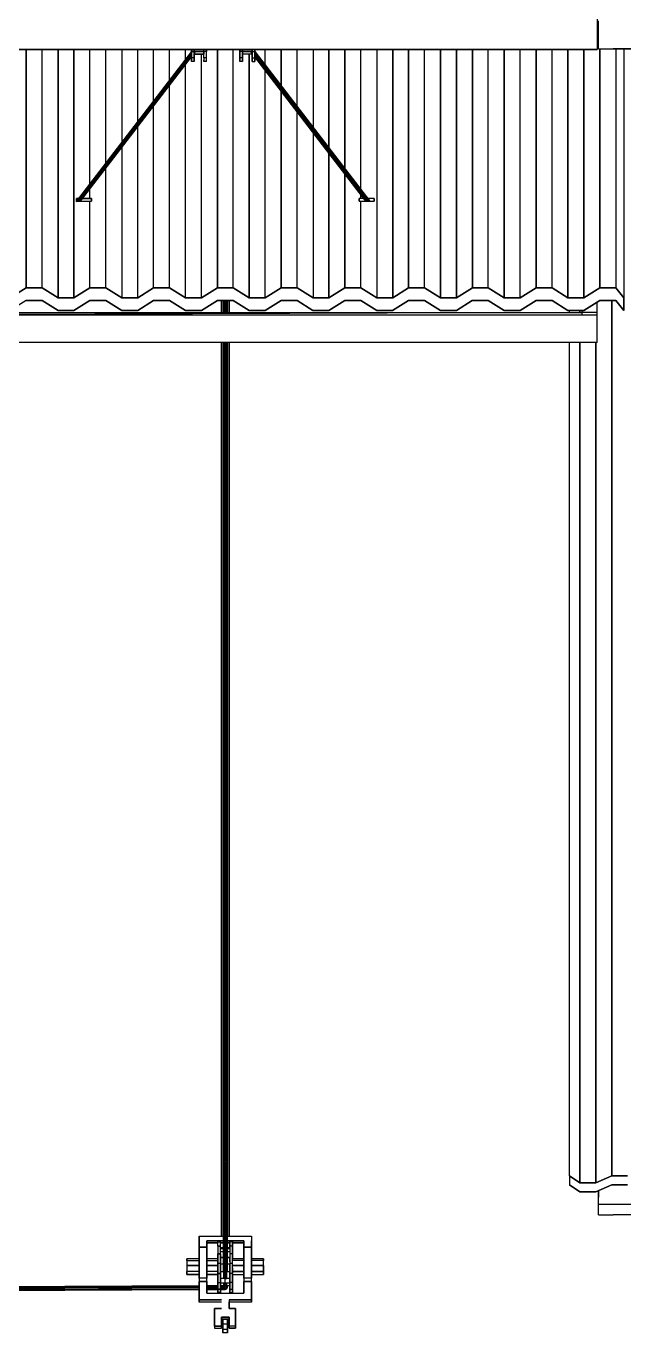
# Model space of a CAD drawing. Extents: x -32 to 51.8, y -51.6 to -5.5.
# Drawn here: x -21.78 to -18.57, y -27.94 to -20.91 of the extents above; entities that cross this region are included whole.
import ezdxf

# ---------------------------------------------------------------- set-up
doc = ezdxf.new("R2010")
doc.units = 0
doc.header["$MEASUREMENT"] = 0
doc.layers.get('0').update_dxf_attribs({"linetype": 'CONTINUOUS'})
doc.layers.add('hachures', color=5, linetype='CONTINUOUS')

msp = doc.modelspace()

# ---------------------------------------------------------------- linework, layer by layer
for p, q in [((-18.7099, -20.7097), (-18.7099, -20.9346)), ((-18.7033, -21.0285), (-18.7033, -20.8785)), ((-18.7099, -20.8831), (-18.7099, -21.0331)), ((-18.7099, -20.8831), (-18.7099, -21.0331)), ((-18.7033, -20.9299), (-18.7099, -20.9299)), ((-18.7033, -20.9299), (-18.7099, -20.9299)), ((-18.7033, -20.946), (-18.7099, -20.9501)), ((-18.7099, -20.9501), (-18.7033, -20.946)), ((-18.7033, -21.0285), (-18.7033, -20.9299)), ((-22.6299, -21.0331), (-18.7899, -21.0331)), ((-22.6299, -21.0331), (-18.7899, -21.0331)), ((-18.7899, -21.0331), (-22.6299, -21.0331)), ((-20.8914, -21.0424), (-21.513, -21.8507)), ((-20.8914, -21.0425), (-21.5091, -21.8479)), ((-21.5091, -21.8479), (-20.8914, -21.0505)), ((-20.8914, -21.051), (-21.5018, -21.8478)), ((-21.5018, -21.8478), (-20.8914, -21.0625)), ((-21.4932, -21.8479), (-20.8914, -21.0633)), ((-21.4932, -21.8479), (-20.8914, -21.0715)), ((-21.4884, -21.8479), (-20.8914, -21.072)), ((-21.4884, -21.8479), (-20.8914, -21.0723)), ((-20.8914, -21.0432), (-20.8914, -21.0331)), ((-20.8914, -21.0331), (-20.8914, -21.0432)), ((-20.877, -21.0432), (-20.8914, -21.0432)), ((-20.8914, -21.0432), (-20.8914, -21.0432)), ((-20.8914, -21.0765), (-20.8914, -21.0432)), ((-20.8914, -21.0432), (-20.877, -21.0432)), ((-20.8914, -21.0432), (-20.8914, -21.0765)), ((-20.877, -21.0765), (-20.8914, -21.0765)), ((-20.8914, -21.0765), (-20.8914, -21.0965)), ((-20.8914, -21.0965), (-20.8914, -21.0765)), ((-20.8914, -21.0898), (-20.8914, -21.0965)), ((-20.877, -21.0432), (-20.877, -21.0331)), ((-20.877, -21.0331), (-20.877, -21.0432)), ((-20.877, -21.0765), (-20.877, -21.0432)), ((-20.877, -21.0432), (-20.877, -21.0765)), ((-20.8259, -21.0433), (-20.877, -21.0433)), ((-20.877, -21.0532), (-20.8694, -21.0433)), ((-20.877, -21.0535), (-20.8691, -21.0433)), ((-20.877, -21.0529), (-20.8696, -21.0433)), ((-20.877, -21.0433), (-20.8259, -21.0433)), ((-20.877, -21.0578), (-20.877, -21.0535)), ((-20.877, -21.0578), (-20.8259, -21.0578)), ((-20.877, -21.0578), (-20.877, -21.0683)), ((-20.8259, -21.0578), (-20.877, -21.0578)), ((-20.877, -21.0683), (-20.877, -21.0898)), ((-20.877, -21.0965), (-20.877, -21.0765)), ((-20.877, -21.0765), (-20.877, -21.0965)), ((-20.877, -21.0898), (-20.877, -21.0965)), ((-20.8259, -21.0432), (-20.8259, -21.0331)), ((-20.8114, -21.0432), (-20.8259, -21.0432)), ((-20.8259, -21.0765), (-20.8259, -21.0432)), ((-20.8259, -21.0433), (-20.8259, -21.0578)), ((-20.8114, -21.0765), (-20.8259, -21.0765)), ((-20.8259, -21.0765), (-20.8259, -21.0965)), ((-20.8259, -21.0965), (-20.8259, -21.0898)), ((-20.8114, -21.0331), (-20.8114, -21.0432)), ((-20.8114, -21.0432), (-20.8114, -21.0331)), ((-20.8114, -21.0765), (-20.8114, -21.0432)), ((-20.8114, -21.0965), (-20.8114, -21.0765)), ((-20.6314, -21.0432), (-20.6314, -21.0331)), ((-20.6314, -21.0331), (-20.6314, -21.0432)), ((-20.617, -21.0432), (-20.6314, -21.0432)), ((-20.6314, -21.0765), (-20.6314, -21.0432)), ((-20.6314, -21.0432), (-20.6314, -21.0765)), ((-20.617, -21.0765), (-20.6314, -21.0765)), ((-20.6314, -21.0965), (-20.6314, -21.0765)), ((-20.6314, -21.0765), (-20.6314, -21.0965)), ((-20.6314, -21.0898), (-20.6314, -21.0965)), ((-20.617, -21.0331), (-20.617, -21.0432)), ((-20.617, -21.0432), (-20.617, -21.0765)), ((-20.617, -21.0765), (-20.6169, -21.0432)), ((-20.617, -21.0578), (-20.617, -21.0683)), ((-20.617, -21.0683), (-20.617, -21.0898)), ((-20.617, -21.0765), (-20.617, -21.0965)), ((-20.617, -21.0965), (-20.617, -21.0765)), ((-20.617, -21.0898), (-20.617, -21.0965)), ((-20.6169, -21.0432), (-20.6169, -21.0331)), ((-20.5659, -21.0433), (-20.6169, -21.0433)), ((-20.6169, -21.0433), (-20.5659, -21.0433)), ((-20.5659, -21.0578), (-20.6169, -21.0578)), ((-20.5737, -21.0433), (-20.5659, -21.0536)), ((-20.5659, -21.0532), (-20.5735, -21.0433)), ((-20.5733, -21.0433), (-20.5659, -21.0529)), ((-20.5659, -21.0331), (-20.5659, -21.0432)), ((-20.5659, -21.0432), (-20.5659, -21.0331)), ((-20.5659, -21.0432), (-20.5659, -21.0765)), ((-20.5659, -21.0432), (-20.5514, -21.0432)), ((-20.5659, -21.0765), (-20.5659, -21.0432)), ((-20.5659, -21.0683), (-20.5659, -21.0898)), ((-20.5659, -21.0765), (-20.5659, -21.0965)), ((-20.5659, -21.0765), (-20.5514, -21.0765)), ((-20.5659, -21.0965), (-20.5659, -21.0765)), ((-20.5659, -21.0898), (-20.5659, -21.0898)), ((-20.5659, -21.0898), (-20.5659, -21.0965)), ((-20.5514, -21.0432), (-20.5514, -21.0331)), ((-20.5514, -21.0331), (-20.5514, -21.0424)), ((-20.5514, -21.0331), (-20.5514, -21.0432)), ((-20.5514, -21.0424), (-19.932, -21.8479)), ((-20.5514, -21.0425), (-19.9337, -21.8479)), ((-20.5514, -21.0765), (-20.5514, -21.0432)), ((-20.5514, -21.0432), (-20.5514, -21.0765)), ((-20.5514, -21.0505), (-19.9337, -21.8479)), ((-20.5514, -21.051), (-19.9411, -21.8478)), ((-20.5514, -21.0625), (-19.9411, -21.8478)), ((-19.9496, -21.8479), (-20.5514, -21.0633)), ((-20.5514, -21.0715), (-19.9496, -21.8479)), ((-19.9545, -21.8479), (-20.5514, -21.072)), ((-20.5514, -21.0723), (-20.5514, -21.0898)), ((-20.5514, -21.0723), (-19.9545, -21.8479)), ((-20.5514, -21.0965), (-20.5514, -21.0765)), ((-20.5514, -21.0765), (-20.5514, -21.0965)), ((-20.5514, -21.0898), (-20.5514, -21.0965)), ((-20.5514, -21.0965), (-20.5514, -21.0898)), ((-18.7899, -21.0331), (-18.7099, -21.0331)), ((-18.7899, -21.0331), (-18.7099, -21.0331)), ((-18.7099, -21.0331), (-18.7899, -21.0331)), ((-18.7033, -21.0285), (-18.6233, -21.0285)), ((-18.6233, -21.0285), (-14.7833, -21.0285)), ((-14.7833, -21.0285), (-18.6233, -21.0285)), ((-18.6233, -21.0285), (-14.7833, -21.0285)), ((-14.7833, -21.0285), (-18.6233, -21.0285)), ((-18.5663, -21.0285), (-18.5663, -22.3676)), ((-20.877, -21.0965), (-20.8914, -21.0965)), ((-20.8114, -21.0965), (-20.8259, -21.0965)), ((-20.617, -21.0965), (-20.6314, -21.0965)), ((-20.5659, -21.0965), (-20.5514, -21.0965)), ((-21.4384, -21.8343), (-21.4384, -21.7829)), ((-21.513, -21.8507), (-21.5099, -21.8488)), ((-21.513, -21.8507), (-21.5099, -21.8526)), ((-21.5004, -21.8343), (-21.5099, -21.8343)), ((-21.5099, -21.8343), (-21.5099, -21.8479)), ((-21.5099, -21.8479), (-21.5099, -21.8343)), ((-21.5099, -21.8343), (-21.5004, -21.8343)), ((-21.5099, -21.8479), (-21.4299, -21.8479)), ((-21.4299, -21.8343), (-21.4779, -21.8343)), ((-21.4779, -21.8343), (-21.4299, -21.8343)), ((-21.4299, -21.8479), (-21.4299, -21.8343)), ((-21.4299, -21.8343), (-21.4299, -21.8343)), ((-21.4299, -21.8343), (-21.4299, -21.8479)), ((-19.9649, -21.8343), (-19.9899, -21.8343)), ((-19.9899, -21.8343), (-19.9899, -21.8479)), ((-19.9899, -21.8479), (-19.9899, -21.8343)), ((-19.9899, -21.8479), (-19.9099, -21.8479)), ((-19.9812, -21.8343), (-19.9812, -21.8131)), ((-19.9099, -21.8343), (-19.9424, -21.8343)), ((-19.9099, -21.8479), (-19.9099, -21.8343)), ((-19.9099, -21.8343), (-19.9099, -21.8479)), ((-21.867, -22.3675), (-21.7813, -22.3137)), ((-21.7813, -22.3137), (-21.867, -22.3675)), ((-21.7814, -22.3138), (-21.7814, -22.3138)), ((-21.7814, -22.3138), (-21.7814, -22.3138)), ((-21.7813, -22.3137), (-21.6955, -22.3137)), ((-21.6955, -22.3137), (-21.7813, -22.3137)), ((-21.6957, -22.3137), (-21.6957, -22.3137)), ((-21.6955, -22.3137), (-21.6098, -22.3675)), ((-21.6098, -22.3675), (-21.6955, -22.3137)), ((-21.5241, -22.3675), (-21.4384, -22.3137)), ((-21.4384, -22.3137), (-21.5241, -22.3675)), ((-21.4385, -22.3138), (-21.4385, -22.3138)), ((-21.4385, -22.3138), (-21.4385, -22.3138)), ((-21.4384, -22.3137), (-21.3527, -22.3137)), ((-21.3527, -22.3137), (-21.4384, -22.3137)), ((-21.3528, -22.3137), (-21.3528, -22.3137)), ((-21.3528, -22.3137), (-21.3528, -22.3137)), ((-21.3527, -22.3137), (-21.267, -22.3676)), ((-21.267, -22.3675), (-21.3527, -22.3137)), ((-21.0955, -22.3137), (-21.1812, -22.3676)), ((-21.1812, -22.3676), (-21.0955, -22.3138)), ((-21.0957, -22.3138), (-21.0957, -22.3138)), ((-21.0098, -22.3137), (-21.0955, -22.3137)), ((-21.0955, -22.3138), (-21.0098, -22.3138)), ((-21.0099, -22.3137), (-21.0099, -22.3138)), ((-20.9241, -22.3676), (-21.0098, -22.3137)), ((-21.0098, -22.3138), (-20.9241, -22.3676)), ((-20.8384, -22.3676), (-20.7527, -22.3138)), ((-20.7527, -22.3138), (-20.8384, -22.3676)), ((-20.7528, -22.3138), (-20.7528, -22.3138)), ((-20.7527, -22.3138), (-20.667, -22.3138)), ((-20.667, -22.3138), (-20.7527, -22.3138)), ((-20.6671, -22.3138), (-20.6671, -22.3138)), ((-20.667, -22.3138), (-20.5812, -22.3676)), ((-20.5812, -22.3676), (-20.667, -22.3138)), ((-20.4955, -22.3676), (-20.4098, -22.3138)), ((-20.4098, -22.3138), (-20.4955, -22.3676)), ((-20.4099, -22.3138), (-20.4099, -22.3138)), ((-20.4098, -22.3138), (-20.3241, -22.3138)), ((-20.3241, -22.3138), (-20.4098, -22.3138)), ((-20.3242, -22.3138), (-20.3242, -22.3138)), ((-20.3241, -22.3138), (-20.2384, -22.3676)), ((-20.2384, -22.3676), (-20.3241, -22.3138)), ((-20.1527, -22.3676), (-20.067, -22.3138)), ((-20.067, -22.3138), (-20.1527, -22.3676)), ((-20.0671, -22.3138), (-20.0671, -22.3138)), ((-20.0671, -22.3138), (-20.0671, -22.3138)), ((-20.067, -22.3138), (-19.9812, -22.3138)), ((-19.9812, -22.3138), (-20.067, -22.3138)), ((-19.9814, -22.3138), (-19.9814, -22.3138)), ((-19.9814, -22.3138), (-19.9814, -22.3138)), ((-19.9812, -22.3138), (-19.8955, -22.3676)), ((-19.8955, -22.3676), (-19.9812, -22.3138)), ((-19.8098, -22.3676), (-19.7241, -22.3138)), ((-19.7241, -22.3138), (-19.8098, -22.3676)), ((-19.7242, -22.3138), (-19.7242, -22.3138)), ((-19.7242, -22.3138), (-19.7242, -22.3138)), ((-19.7241, -22.3138), (-19.6384, -22.3138)), ((-19.6384, -22.3138), (-19.7241, -22.3138)), ((-19.6385, -22.3138), (-19.6385, -22.3138)), ((-19.6385, -22.3138), (-19.6385, -22.3138)), ((-19.6384, -22.3138), (-19.5527, -22.3676)), ((-19.5527, -22.3676), (-19.6384, -22.3138)), ((-19.467, -22.3676), (-19.3812, -22.3138)), ((-19.3812, -22.3138), (-19.467, -22.3676)), ((-19.3814, -22.3138), (-19.3814, -22.3138)), ((-19.3814, -22.3138), (-19.3814, -22.3138)), ((-19.3812, -22.3138), (-19.2955, -22.3138)), ((-19.2955, -22.3138), (-19.3812, -22.3138)), ((-19.2957, -22.3138), (-19.2957, -22.3138)), ((-19.2955, -22.3138), (-19.2098, -22.3676)), ((-19.2098, -22.3676), (-19.2955, -22.3138)), ((-19.1241, -22.3676), (-19.0384, -22.3138)), ((-19.0384, -22.3138), (-19.1241, -22.3676)), ((-19.0385, -22.3138), (-19.0385, -22.3138)), ((-18.9527, -22.3138), (-19.0384, -22.3138)), ((-19.0384, -22.3138), (-18.9527, -22.3138)), ((-18.9528, -22.3138), (-18.9528, -22.3138)), ((-18.9528, -22.3138), (-18.9528, -22.3138)), ((-18.867, -22.3676), (-18.9527, -22.3138)), ((-18.9527, -22.3138), (-18.867, -22.3676)), ((-18.7812, -22.3676), (-18.6955, -22.3138)), ((-18.6955, -22.3138), (-18.7812, -22.3676)), ((-18.6957, -22.3138), (-18.6957, -22.3138)), ((-18.6955, -22.3138), (-18.6098, -22.3138)), ((-18.6098, -22.3138), (-18.6955, -22.3138)), ((-18.6099, -22.3138), (-18.6099, -22.3138)), ((-18.6098, -22.3138), (-18.5663, -22.3676)), ((-18.5663, -22.3676), (-18.6098, -22.3138)), ((-21.7814, -22.3827), (-21.8671, -22.4365)), ((-21.6957, -22.3827), (-21.7814, -22.3827)), ((-21.7814, -22.3827), (-21.6957, -22.3827)), ((-21.6099, -22.4365), (-21.6957, -22.3827)), ((-21.6957, -22.3827), (-21.6099, -22.4365)), ((-21.6099, -22.3675), (-21.6099, -22.3675)), ((-21.6099, -22.3675), (-21.6099, -22.3675)), ((-21.6098, -22.3675), (-21.5241, -22.3675)), ((-21.5241, -22.3675), (-21.6098, -22.3675)), ((-21.5242, -22.3675), (-21.5242, -22.3675)), ((-21.4385, -22.3827), (-21.5242, -22.4365)), ((-21.5242, -22.4365), (-21.4385, -22.3827)), ((-21.3528, -22.3827), (-21.4385, -22.3827)), ((-21.4385, -22.3827), (-21.3528, -22.3827)), ((-21.2671, -22.4365), (-21.3528, -22.3827)), ((-21.3528, -22.3827), (-21.2671, -22.4365)), ((-21.2671, -22.3675), (-21.2671, -22.3675)), ((-21.2671, -22.3675), (-21.2671, -22.3675)), ((-21.1812, -22.3676), (-21.267, -22.3675)), ((-21.267, -22.3676), (-21.1812, -22.3676)), ((-21.1814, -22.3676), (-21.1814, -22.3676)), ((-21.0957, -22.3827), (-21.1814, -22.4365)), ((-21.1814, -22.4365), (-21.0957, -22.3827)), ((-21.0099, -22.3827), (-21.0957, -22.3827)), ((-21.0957, -22.3827), (-21.0099, -22.3827)), ((-20.9242, -22.4365), (-21.0099, -22.3827)), ((-21.0099, -22.3827), (-20.9242, -22.4365)), ((-20.9242, -22.3675), (-20.9242, -22.3675)), ((-20.9241, -22.3676), (-20.8384, -22.3676)), ((-20.8384, -22.3676), (-20.9241, -22.3676)), ((-20.8385, -22.3676), (-20.8385, -22.3676)), ((-20.7528, -22.3827), (-20.8385, -22.4365)), ((-20.8385, -22.4365), (-20.7528, -22.3827)), ((-20.6671, -22.3827), (-20.7528, -22.3827)), ((-20.7528, -22.3827), (-20.6671, -22.3827)), ((-20.7297, -22.4476), (-20.7297, -22.3827)), ((-20.7297, -22.3827), (-20.7297, -22.4476)), ((-20.7213, -22.3827), (-20.7213, -22.4476)), ((-20.7212, -22.3827), (-20.7211, -22.4476)), ((-20.718, -22.4476), (-20.718, -22.3827)), ((-20.7177, -22.3827), (-20.7176, -22.4476)), ((-20.71, -22.4476), (-20.71, -22.3827)), ((-20.7096, -22.4476), (-20.7097, -22.3827)), ((-20.7021, -22.4476), (-20.7021, -22.3827)), ((-20.7019, -22.4476), (-20.702, -22.3827)), ((-20.6988, -22.4476), (-20.6988, -22.3827)), ((-20.6902, -22.3827), (-20.6902, -22.4476)), ((-20.6902, -22.4476), (-20.6902, -22.3827)), ((-20.6902, -22.4476), (-20.6902, -22.3827)), ((-20.6902, -22.3827), (-20.6902, -22.4476)), ((-20.6902, -22.4476), (-20.6902, -22.3827)), ((-20.5814, -22.4365), (-20.6671, -22.3827)), ((-20.6671, -22.3827), (-20.5814, -22.4365)), ((-20.5814, -22.3675), (-20.5814, -22.3675)), ((-20.5812, -22.3676), (-20.4955, -22.3676)), ((-20.4955, -22.3676), (-20.5812, -22.3676)), ((-20.4957, -22.3676), (-20.4957, -22.3676)), ((-20.4099, -22.3827), (-20.4957, -22.4365)), ((-20.4957, -22.4365), (-20.4099, -22.3827)), ((-20.3242, -22.3827), (-20.4099, -22.3827)), ((-20.4099, -22.3827), (-20.3242, -22.3827)), ((-20.2385, -22.4365), (-20.3242, -22.3827)), ((-20.3242, -22.3827), (-20.2385, -22.4365)), ((-20.2385, -22.3675), (-20.2385, -22.3675)), ((-20.2385, -22.3675), (-20.2385, -22.3675)), ((-20.2384, -22.3676), (-20.1527, -22.3676)), ((-20.1527, -22.3676), (-20.2384, -22.3676)), ((-20.1528, -22.3676), (-20.1528, -22.3676)), ((-20.0671, -22.3827), (-20.1528, -22.4365)), ((-20.1528, -22.4365), (-20.0671, -22.3827)), ((-19.9814, -22.3827), (-20.0671, -22.3827)), ((-20.0671, -22.3827), (-19.9814, -22.3827)), ((-19.8957, -22.4365), (-19.9814, -22.3827)), ((-19.9814, -22.3827), (-19.8957, -22.4365)), ((-19.8957, -22.3675), (-19.8957, -22.3675)), ((-19.8957, -22.3675), (-19.8957, -22.3675)), ((-19.8955, -22.3676), (-19.8098, -22.3676)), ((-19.8098, -22.3676), (-19.8955, -22.3676)), ((-19.8099, -22.3676), (-19.8099, -22.3676)), ((-19.8099, -22.3676), (-19.8099, -22.3676)), ((-19.7242, -22.3827), (-19.8099, -22.4365)), ((-19.8099, -22.4365), (-19.7242, -22.3827)), ((-19.6385, -22.3827), (-19.7242, -22.3827)), ((-19.7242, -22.3827), (-19.6385, -22.3827)), ((-19.5528, -22.4366), (-19.6385, -22.3827)), ((-19.6385, -22.3827), (-19.5528, -22.4365)), ((-19.5528, -22.3675), (-19.5528, -22.3675)), ((-19.5528, -22.3675), (-19.5528, -22.3675)), ((-19.5527, -22.3676), (-19.467, -22.3676)), ((-19.467, -22.3676), (-19.5527, -22.3676)), ((-19.4671, -22.3676), (-19.4671, -22.3676)), ((-19.4671, -22.3676), (-19.4671, -22.3676)), ((-19.3814, -22.3828), (-19.4671, -22.4366)), ((-19.4671, -22.4365), (-19.3814, -22.3827)), ((-19.2957, -22.3828), (-19.3814, -22.3828)), ((-19.3814, -22.3827), (-19.2957, -22.3827)), ((-19.2099, -22.4366), (-19.2957, -22.3828)), ((-19.2957, -22.3827), (-19.2099, -22.4366)), ((-19.2099, -22.3675), (-19.2099, -22.3675)), ((-19.2099, -22.3675), (-19.2099, -22.3675)), ((-19.2098, -22.3676), (-19.1241, -22.3676)), ((-19.1241, -22.3676), (-19.2098, -22.3676)), ((-19.1242, -22.3676), (-19.1242, -22.3676)), ((-19.1242, -22.4366), (-19.0385, -22.3828)), ((-19.0385, -22.3828), (-19.1242, -22.4366)), ((-19.0385, -22.3828), (-18.9528, -22.3828)), ((-18.9528, -22.3828), (-19.0385, -22.3828)), ((-18.9528, -22.3828), (-18.8671, -22.4366)), ((-18.8671, -22.4366), (-18.9528, -22.3828)), ((-18.8671, -22.3675), (-18.8671, -22.3675)), ((-18.867, -22.3676), (-18.7812, -22.3676)), ((-18.7812, -22.3676), (-18.867, -22.3676)), ((-18.7814, -22.3676), (-18.7814, -22.3676)), ((-18.6957, -22.3828), (-18.7814, -22.4366)), ((-18.7814, -22.4366), (-18.6957, -22.3828)), ((-18.7099, -22.4476), (-18.7099, -22.3917)), ((-18.6099, -22.3828), (-18.6957, -22.3828)), ((-18.6957, -22.3828), (-18.6099, -22.3828)), ((-18.5665, -22.4366), (-18.6099, -22.3828)), ((-18.6099, -22.3828), (-18.5665, -22.4366)), ((-18.5665, -22.3674), (-18.5665, -22.3674)), ((-18.5663, -22.3676), (-18.5665, -22.4366)), ((-18.5665, -22.4366), (-18.5663, -22.3676)), ((-22.6299, -22.4476), (-18.7899, -22.4476)), ((-18.7899, -22.4476), (-22.6299, -22.4612)), ((-18.7899, -22.4612), (-22.6299, -22.4612)), ((-21.5242, -22.4365), (-21.6099, -22.4365)), ((-21.6099, -22.4365), (-21.5242, -22.4365)), ((-21.1814, -22.4365), (-21.2671, -22.4365)), ((-21.2671, -22.4365), (-21.1814, -22.4365)), ((-20.8385, -22.4365), (-20.9242, -22.4365)), ((-20.9242, -22.4365), (-20.8385, -22.4365)), ((-20.4957, -22.4365), (-20.5814, -22.4365)), ((-20.5814, -22.4365), (-20.4957, -22.4365)), ((-20.1528, -22.4365), (-20.2385, -22.4365)), ((-20.2385, -22.4365), (-20.1528, -22.4365)), ((-19.8099, -22.4365), (-19.8957, -22.4365)), ((-19.8957, -22.4365), (-19.8099, -22.4365)), ((-19.5528, -22.4365), (-19.4671, -22.4365)), ((-19.4671, -22.4366), (-19.5528, -22.4366)), ((-19.2099, -22.4366), (-19.1242, -22.4366)), ((-19.1242, -22.4366), (-19.2099, -22.4366)), ((-18.8671, -22.4366), (-18.7814, -22.4366)), ((-18.7814, -22.4366), (-18.8671, -22.4366)), ((-18.8586, -22.4476), (-18.8586, -22.4366)), ((-18.8033, -22.4366), (-18.8033, -22.4476)), ((-18.8033, -22.4476), (-18.8033, -22.4366)), ((-18.7899, -22.4476), (-18.7899, -22.4366)), ((-18.7899, -22.4612), (-18.7899, -22.4476)), ((-18.7099, -22.4476), (-18.7899, -22.4476)), ((-18.7099, -22.4612), (-18.7899, -22.4612)), ((-18.7099, -22.4612), (-18.7099, -22.4476)), ((-18.7099, -22.609), (-18.7099, -22.4612)), ((-18.7899, -22.609), (-22.6299, -22.609)), ((-20.7297, -23.2241), (-20.7297, -22.609)), ((-20.7297, -22.609), (-20.7297, -23.2241)), ((-20.7213, -22.609), (-20.7213, -27.607)), ((-20.721, -22.609), (-20.718, -27.6427)), ((-20.718, -27.6427), (-20.718, -22.609)), ((-20.7174, -22.609), (-20.7101, -27.6468)), ((-20.7101, -27.6468), (-20.71, -22.609)), ((-20.7021, -27.6427), (-20.7094, -22.609)), ((-20.7021, -27.6427), (-20.7021, -22.609)), ((-20.6989, -27.607), (-20.7018, -22.609)), ((-20.6988, -27.607), (-20.6988, -22.609)), ((-20.6902, -22.609), (-20.6902, -23.2241)), ((-20.6902, -23.2241), (-20.6902, -22.609)), ((-20.6902, -23.3326), (-20.6902, -22.609)), ((-20.6902, -22.609), (-20.6902, -23.2241)), ((-20.6902, -23.2241), (-20.6902, -22.609)), ((-18.8587, -27.0912), (-18.8586, -22.609)), ((-18.7099, -22.609), (-18.7899, -22.609)), ((-20.7297, -23.3326), (-20.7297, -23.2241)), ((-20.7297, -23.2241), (-20.7297, -23.3326)), ((-20.6902, -23.2241), (-20.6902, -23.3326)), ((-20.6902, -23.3326), (-20.6902, -23.2241)), ((-20.7297, -27.4169), (-20.7297, -23.3326)), ((-20.7297, -23.3326), (-20.7297, -27.4169)), ((-20.6902, -23.3326), (-20.6902, -27.4169)), ((-20.6902, -27.4169), (-20.6902, -23.3326)), ((-20.6902, -23.3326), (-20.6902, -27.4169)), ((-20.6902, -27.4169), (-20.6902, -23.3326)), ((-18.8034, -27.1295), (-18.8587, -27.0912)), ((-18.8587, -27.0912), (-18.8586, -27.1403)), ((-18.8587, -27.0912), (-18.8034, -27.1295)), ((-18.8034, -27.1295), (-18.7177, -27.1295)), ((-18.7177, -27.1295), (-18.8034, -27.1295)), ((-18.7177, -27.1295), (-18.6319, -27.0912)), ((-18.6319, -27.0912), (-18.7177, -27.1295)), ((-18.6319, -27.0912), (-18.5462, -27.0912)), ((-18.6319, -27.0912), (-18.6319, -27.0912)), ((-18.5462, -27.0912), (-18.6319, -27.0912)), ((-18.8586, -27.1403), (-18.8033, -27.1787)), ((-18.8033, -27.1787), (-18.8586, -27.1403)), ((-18.7175, -27.1787), (-18.8033, -27.1787)), ((-18.8033, -27.1787), (-18.7175, -27.1787)), ((-18.6318, -27.1403), (-18.7175, -27.1787)), ((-18.7175, -27.1787), (-18.6318, -27.1403)), ((-18.7175, -27.1787), (-18.7175, -27.1787)), ((-18.7175, -27.1787), (-18.7175, -27.1787)), ((-18.7034, -27.2447), (-18.7001, -27.1709)), ((-18.7034, -27.2447), (-18.7034, -27.1724)), ((-18.5461, -27.1403), (-18.6318, -27.1403)), ((-18.6318, -27.1403), (-18.6318, -27.1403)), ((-18.6318, -27.1403), (-18.5461, -27.1403)), ((-18.6318, -27.1403), (-18.6318, -27.1403)), ((-18.7034, -27.3017), (-18.7034, -27.2447)), ((-18.7034, -27.2447), (-18.6234, -27.2447)), ((-18.6234, -27.2447), (-14.7834, -27.2448)), ((-18.7034, -27.3017), (-18.6234, -27.3017)), ((-14.7834, -27.3017), (-18.6234, -27.3017)), ((-20.8514, -27.4416), (-20.8514, -27.4169)), ((-20.8514, -27.4169), (-20.8095, -27.4169)), ((-20.8514, -27.4533), (-20.8514, -27.4175)), ((-20.8514, -27.4175), (-20.8514, -27.4416)), ((-20.8095, -27.4169), (-20.7297, -27.4169)), ((-20.7297, -27.4169), (-20.7213, -27.4169)), ((-20.6988, -27.4169), (-20.6902, -27.4169)), ((-20.6902, -27.4169), (-20.6104, -27.4169)), ((-20.6104, -27.4169), (-20.5686, -27.4169)), ((-20.5686, -27.4169), (-20.5686, -27.4416)), ((-20.8514, -27.4757), (-20.8514, -27.4416)), ((-20.8514, -27.4416), (-20.8514, -27.4937)), ((-20.8514, -27.5055), (-20.8514, -27.4533)), ((-20.8095, -27.4757), (-20.8514, -27.4757)), ((-20.8514, -27.4757), (-20.8514, -27.4757)), ((-20.8514, -27.4937), (-20.8514, -27.4757)), ((-20.8514, -27.4757), (-20.8514, -27.5201)), ((-20.8514, -27.5201), (-20.8514, -27.4757)), ((-20.8514, -27.4757), (-20.8095, -27.4757)), ((-20.8095, -27.4416), (-20.8095, -27.4757)), ((-20.7506, -27.4416), (-20.8095, -27.4416)), ((-20.8095, -27.4757), (-20.8095, -27.4416)), ((-20.8095, -27.4416), (-20.7506, -27.4416)), ((-20.8095, -27.4533), (-20.7506, -27.4533)), ((-20.7506, -27.4533), (-20.8095, -27.4533)), ((-20.8095, -27.4757), (-20.8095, -27.4757)), ((-20.8095, -27.4757), (-20.8095, -27.5201)), ((-20.8095, -27.5201), (-20.8095, -27.4757)), ((-20.7362, -27.4415), (-20.7506, -27.4415)), ((-20.7506, -27.4466), (-20.7506, -27.4415)), ((-20.7362, -27.4466), (-20.7506, -27.4466)), ((-20.7506, -27.4697), (-20.7506, -27.4466)), ((-20.7506, -27.4466), (-20.7362, -27.4466)), ((-20.7506, -27.4697), (-20.7506, -27.5117)), ((-20.7362, -27.4697), (-20.7506, -27.4697)), ((-20.7506, -27.4697), (-20.7362, -27.4697)), ((-20.7362, -27.4466), (-20.7362, -27.4415)), ((-20.7297, -27.4416), (-20.7362, -27.4416)), ((-20.7362, -27.4416), (-20.7297, -27.4416)), ((-20.7362, -27.4466), (-20.7362, -27.4466)), ((-20.7362, -27.4697), (-20.7362, -27.4466)), ((-20.7362, -27.4533), (-20.7297, -27.4533)), ((-20.7297, -27.4533), (-20.7362, -27.4533)), ((-20.7362, -27.5117), (-20.7362, -27.4697)), ((-20.7213, -27.4802), (-20.7362, -27.4802)), ((-20.7213, -27.4839), (-20.7362, -27.4839)), ((-20.7213, -27.4416), (-20.7297, -27.4416)), ((-20.7297, -27.4416), (-20.7213, -27.4416)), ((-20.7297, -27.4533), (-20.7213, -27.4533)), ((-20.7213, -27.4533), (-20.7297, -27.4533)), ((-20.6902, -27.4416), (-20.6988, -27.4416)), ((-20.6988, -27.4416), (-20.6902, -27.4416)), ((-20.6988, -27.4533), (-20.6902, -27.4533)), ((-20.6902, -27.4533), (-20.6988, -27.4533)), ((-20.6851, -27.4802), (-20.6988, -27.4802)), ((-20.6851, -27.4839), (-20.6988, -27.4839)), ((-20.6851, -27.4416), (-20.6902, -27.4416)), ((-20.6902, -27.4416), (-20.6851, -27.4416)), ((-20.6902, -27.4533), (-20.6851, -27.4533)), ((-20.6851, -27.4533), (-20.6902, -27.4533)), ((-20.6851, -27.4601), (-20.6851, -27.4415)), ((-20.6851, -27.4415), (-20.6851, -27.4466)), ((-20.6706, -27.4415), (-20.6851, -27.4415)), ((-20.6851, -27.4466), (-20.6851, -27.4415)), ((-20.6851, -27.4466), (-20.6851, -27.4697)), ((-20.6706, -27.4466), (-20.6851, -27.4466)), ((-20.6851, -27.4697), (-20.6851, -27.4466)), ((-20.6851, -27.4802), (-20.6851, -27.4601)), ((-20.6851, -27.4697), (-20.6851, -27.5117)), ((-20.6706, -27.4697), (-20.6851, -27.4697)), ((-20.6851, -27.4802), (-20.6851, -27.4839)), ((-20.6851, -27.4839), (-20.6851, -27.5006)), ((-20.6706, -27.4415), (-20.6706, -27.4466)), ((-20.6706, -27.4466), (-20.6706, -27.4415)), ((-20.6706, -27.4415), (-20.6706, -27.4601)), ((-20.6104, -27.4416), (-20.6706, -27.4416)), ((-20.6706, -27.4416), (-20.6104, -27.4416)), ((-20.6706, -27.4466), (-20.6706, -27.4697)), ((-20.6706, -27.4697), (-20.6706, -27.4466)), ((-20.6706, -27.4533), (-20.6104, -27.4533)), ((-20.6104, -27.4533), (-20.6706, -27.4533)), ((-20.6706, -27.4601), (-20.6706, -27.4948)), ((-20.6706, -27.4697), (-20.6706, -27.5117)), ((-20.6706, -27.5117), (-20.6706, -27.4697)), ((-20.6104, -27.4757), (-20.6104, -27.4416)), ((-20.6104, -27.4533), (-20.6104, -27.4416)), ((-20.6104, -27.4416), (-20.6104, -27.4937)), ((-20.6104, -27.5055), (-20.6104, -27.4533)), ((-20.6104, -27.4937), (-20.6104, -27.4757)), ((-20.6104, -27.4757), (-20.6104, -27.5201)), ((-20.6104, -27.5201), (-20.6104, -27.4757)), ((-20.6104, -27.4757), (-20.5686, -27.4757)), ((-20.5686, -27.4757), (-20.6104, -27.4757)), ((-20.5686, -27.4416), (-20.5686, -27.4757)), ((-20.5686, -27.4757), (-20.5686, -27.4416)), ((-20.5686, -27.4757), (-20.5686, -27.5201)), ((-20.5686, -27.5201), (-20.5686, -27.4757)), ((-20.9177, -27.5383), (-20.9177, -27.5469)), ((-20.9177, -27.5469), (-20.9177, -27.5383)), ((-20.8514, -27.5383), (-20.9177, -27.5383)), ((-20.9177, -27.5469), (-20.9177, -27.5753)), ((-20.9177, -27.5469), (-20.8514, -27.5469)), ((-20.8514, -27.5055), (-20.8514, -27.5223)), ((-20.8514, -27.5223), (-20.8514, -27.5055)), ((-20.8514, -27.5201), (-20.8514, -27.6421)), ((-20.8514, -27.6421), (-20.8514, -27.5201)), ((-20.8514, -27.5383), (-20.8514, -27.5223)), ((-20.8514, -27.5223), (-20.8514, -27.5383)), ((-20.8095, -27.5201), (-20.8095, -27.6421)), ((-20.8095, -27.6421), (-20.8095, -27.5201)), ((-20.8095, -27.5229), (-20.8095, -27.5223)), ((-20.7506, -27.5383), (-20.8095, -27.5383)), ((-20.8095, -27.5469), (-20.7506, -27.5469)), ((-20.7506, -27.4948), (-20.7506, -27.5383)), ((-20.7506, -27.5117), (-20.7506, -27.5629)), ((-20.7362, -27.5117), (-20.7506, -27.5117)), ((-20.7506, -27.5629), (-20.7506, -27.5117)), ((-20.7506, -27.5117), (-20.7362, -27.5117)), ((-20.7213, -27.5006), (-20.7362, -27.5006)), ((-20.7362, -27.5629), (-20.7362, -27.5117)), ((-20.7362, -27.5117), (-20.7362, -27.5629)), ((-20.7362, -27.5309), (-20.7213, -27.5309)), ((-20.7213, -27.5309), (-20.7362, -27.5309)), ((-20.6851, -27.5006), (-20.6988, -27.5006)), ((-20.6988, -27.5309), (-20.6851, -27.5309)), ((-20.6851, -27.5309), (-20.6988, -27.5309)), ((-20.6851, -27.5006), (-20.6851, -27.5309)), ((-20.6851, -27.5117), (-20.6851, -27.5629)), ((-20.6706, -27.5117), (-20.6851, -27.5117)), ((-20.6851, -27.5187), (-20.6851, -27.5187)), ((-20.6851, -27.5187), (-20.6851, -27.5187)), ((-20.6851, -27.5187), (-20.6851, -27.5187)), ((-20.6851, -27.5309), (-20.6851, -27.5629)), ((-20.6851, -27.5543), (-20.6851, -27.5347)), ((-20.6706, -27.4948), (-20.6706, -27.5383)), ((-20.6706, -27.5383), (-20.6706, -27.5117)), ((-20.6706, -27.5629), (-20.6706, -27.5117)), ((-20.6104, -27.5383), (-20.6706, -27.5383)), ((-20.6706, -27.5469), (-20.6706, -27.5383)), ((-20.6706, -27.5442), (-20.6706, -27.5442)), ((-20.6104, -27.5469), (-20.6706, -27.5469)), ((-20.6706, -27.5753), (-20.6706, -27.5469)), ((-20.6706, -27.5984), (-20.6706, -27.5469)), ((-20.6104, -27.5223), (-20.6104, -27.5055)), ((-20.6104, -27.5055), (-20.6104, -27.5201)), ((-20.6104, -27.5201), (-20.6104, -27.6421)), ((-20.6104, -27.6421), (-20.6104, -27.5201)), ((-20.6104, -27.5383), (-20.6104, -27.5223)), ((-20.5686, -27.5201), (-20.5686, -27.6421)), ((-20.5686, -27.6421), (-20.5686, -27.5201)), ((-20.5686, -27.5383), (-20.5686, -27.5223)), ((-20.504, -27.5383), (-20.5686, -27.5383)), ((-20.504, -27.5469), (-20.5686, -27.5469)), ((-20.504, -27.5469), (-20.504, -27.5383)), ((-20.504, -27.5546), (-20.504, -27.5383)), ((-20.504, -27.5383), (-20.504, -27.5469)), ((-20.504, -27.5753), (-20.504, -27.5469)), ((-20.9177, -27.5753), (-20.8514, -27.5753)), ((-20.9177, -27.5753), (-20.9177, -27.6068)), ((-20.8514, -27.5753), (-20.9177, -27.5753)), ((-20.8514, -27.6068), (-20.9177, -27.6068)), ((-20.9177, -27.623), (-20.9177, -27.6068)), ((-20.9177, -27.6068), (-20.9177, -27.623)), ((-20.9177, -27.6144), (-20.9177, -27.623)), ((-20.8514, -27.623), (-20.9177, -27.623)), ((-20.9177, -27.623), (-20.9177, -27.623)), ((-20.9177, -27.623), (-20.8514, -27.623)), ((-20.8514, -27.6421), (-20.8514, -27.623)), ((-20.8514, -27.623), (-20.8514, -27.6421)), ((-20.8095, -27.5753), (-20.7506, -27.5753)), ((-20.7506, -27.5753), (-20.8095, -27.5753)), ((-20.7506, -27.6068), (-20.8095, -27.6068)), ((-20.7506, -27.623), (-20.8095, -27.623)), ((-20.8095, -27.623), (-20.7506, -27.623)), ((-20.7506, -27.5629), (-20.7506, -27.6172)), ((-20.7506, -27.6172), (-20.7506, -27.5629)), ((-20.7362, -27.5629), (-20.7506, -27.5629)), ((-20.7506, -27.6666), (-20.7506, -27.6172)), ((-20.7506, -27.6172), (-20.7506, -27.6172)), ((-20.7506, -27.6172), (-20.7362, -27.6172)), ((-20.7506, -27.6172), (-20.7506, -27.6666)), ((-20.7362, -27.6172), (-20.7506, -27.6172)), ((-20.7362, -27.6172), (-20.7362, -27.5629)), ((-20.7362, -27.5629), (-20.7362, -27.6172)), ((-20.7213, -27.5679), (-20.7362, -27.5679)), ((-20.7362, -27.5679), (-20.7362, -27.607)), ((-20.7362, -27.607), (-20.7213, -27.607)), ((-20.7362, -27.607), (-20.7362, -27.6427)), ((-20.7362, -27.6666), (-20.7362, -27.6172)), ((-20.7362, -27.6172), (-20.7362, -27.6666)), ((-20.6989, -27.607), (-20.6851, -27.607)), ((-20.6851, -27.5679), (-20.6988, -27.5679)), ((-20.6851, -27.5629), (-20.6851, -27.6172)), ((-20.6706, -27.5629), (-20.6851, -27.5629)), ((-20.6851, -27.6172), (-20.6851, -27.5629)), ((-20.6851, -27.5679), (-20.6851, -27.607)), ((-20.6851, -27.6172), (-20.6851, -27.6666)), ((-20.6706, -27.6172), (-20.6851, -27.6172)), ((-20.6851, -27.6666), (-20.6851, -27.6172)), ((-20.6706, -27.6172), (-20.6706, -27.5629)), ((-20.6104, -27.5753), (-20.6706, -27.5753)), ((-20.6706, -27.6068), (-20.6706, -27.5753)), ((-20.6706, -27.5753), (-20.6104, -27.5753)), ((-20.6706, -27.5861), (-20.6706, -27.6145)), ((-20.6706, -27.623), (-20.6706, -27.6068)), ((-20.6706, -27.6068), (-20.6104, -27.6068)), ((-20.6104, -27.6068), (-20.6706, -27.6068)), ((-20.6706, -27.6145), (-20.6706, -27.6145)), ((-20.6706, -27.6666), (-20.6706, -27.6172)), ((-20.6706, -27.6172), (-20.6706, -27.6666)), ((-20.6706, -27.623), (-20.6104, -27.623)), ((-20.6706, -27.623), (-20.6706, -27.6497)), ((-20.6104, -27.6421), (-20.6104, -27.623)), ((-20.504, -27.5753), (-20.5686, -27.5753)), ((-20.5686, -27.5753), (-20.504, -27.5753)), ((-20.5686, -27.6068), (-20.504, -27.6068)), ((-20.504, -27.6068), (-20.5686, -27.6068)), ((-20.5686, -27.623), (-20.504, -27.623)), ((-20.5686, -27.6886), (-20.5686, -27.623)), ((-20.504, -27.6068), (-20.504, -27.5753)), ((-20.504, -27.5753), (-20.504, -27.6068)), ((-20.504, -27.623), (-20.504, -27.6068)), ((-20.504, -27.6068), (-20.504, -27.623)), ((-20.504, -27.6145), (-20.504, -27.623)), ((-20.8514, -27.6844), (-24.562, -27.6993)), ((-20.8514, -27.6845), (-24.562, -27.7015)), ((-24.562, -27.7022), (-20.8514, -27.6872)), ((-20.8514, -27.6874), (-24.562, -27.7077)), ((-20.8514, -27.6941), (-24.562, -27.7092)), ((-20.8514, -27.6943), (-24.562, -27.7147)), ((-20.8514, -27.6421), (-20.8514, -27.66)), ((-20.8514, -27.6421), (-20.8514, -27.6421)), ((-20.8095, -27.6421), (-20.8514, -27.6421)), ((-20.8514, -27.7234), (-20.8514, -27.66)), ((-20.8514, -27.66), (-20.8095, -27.66)), ((-20.8514, -27.6601), (-20.8514, -27.7235)), ((-20.8095, -27.6601), (-20.8514, -27.6601)), ((-20.8514, -27.6717), (-20.8514, -27.7352)), ((-20.8514, -27.7353), (-20.8514, -27.6718)), ((-20.8095, -27.66), (-20.8095, -27.6421)), ((-20.8095, -27.66), (-20.8095, -27.7234)), ((-20.8095, -27.7235), (-20.8095, -27.6601)), ((-20.8095, -27.7234), (-20.8095, -27.6717)), ((-20.8095, -27.6718), (-20.8095, -27.7234)), ((-20.7506, -27.684), (-20.8095, -27.6843)), ((-20.7506, -27.684), (-20.8095, -27.6842)), ((-20.8095, -27.6871), (-20.7506, -27.6868)), ((-20.7506, -27.6869), (-20.8095, -27.6872)), ((-20.7506, -27.6937), (-20.8095, -27.694)), ((-20.7506, -27.6937), (-20.8095, -27.6939)), ((-20.7506, -27.7013), (-20.7506, -27.6666)), ((-20.7506, -27.6666), (-20.7362, -27.6666)), ((-20.7506, -27.6666), (-20.7506, -27.7013)), ((-20.7362, -27.6427), (-20.7101, -27.6427)), ((-20.7362, -27.6427), (-20.7362, -27.6677)), ((-20.7362, -27.7013), (-20.7362, -27.6666)), ((-20.7362, -27.6666), (-20.7362, -27.7013)), ((-20.7362, -27.6677), (-20.6851, -27.6677)), ((-20.7362, -27.6677), (-20.7362, -27.6812)), ((-20.7362, -27.6812), (-20.7213, -27.6812)), ((-20.7362, -27.6812), (-20.7362, -27.684)), ((-20.7213, -27.6839), (-20.7362, -27.684)), ((-20.7213, -27.6839), (-20.7362, -27.684)), ((-20.7213, -27.6867), (-20.7362, -27.6868)), ((-20.7362, -27.6868), (-20.7213, -27.6867)), ((-20.7213, -27.6936), (-20.7362, -27.6936)), ((-20.7213, -27.6936), (-20.7362, -27.6936)), ((-20.7213, -27.6812), (-20.7213, -27.6936)), ((-20.7213, -27.6936), (-20.718, -27.7004)), ((-20.7198, -27.6677), (-20.718, -27.7004)), ((-20.7101, -27.6468), (-20.718, -27.6442)), ((-20.718, -27.6677), (-20.718, -27.7004)), ((-20.7149, -27.6677), (-20.7101, -27.7033)), ((-20.7101, -27.6427), (-20.6851, -27.6427)), ((-20.7101, -27.6468), (-20.7021, -27.6442)), ((-20.7101, -27.7033), (-20.7101, -27.6468)), ((-20.7021, -27.7004), (-20.707, -27.6677)), ((-20.7021, -27.7004), (-20.7021, -27.6677)), ((-20.7021, -27.7004), (-20.6988, -27.6936)), ((-20.6988, -27.6812), (-20.6851, -27.6812)), ((-20.6988, -27.6936), (-20.6988, -27.6812)), ((-20.6851, -27.6666), (-20.6851, -27.7013)), ((-20.6706, -27.6666), (-20.6851, -27.6666)), ((-20.6851, -27.7013), (-20.6851, -27.6666)), ((-20.6851, -27.6917), (-20.6851, -27.6812)), ((-20.6851, -27.7147), (-20.6851, -27.6917)), ((-20.6706, -27.6497), (-20.6706, -27.6917)), ((-20.6706, -27.7013), (-20.6706, -27.6666)), ((-20.6706, -27.6666), (-20.6706, -27.7013)), ((-20.6706, -27.6917), (-20.6706, -27.7147)), ((-20.6104, -27.6421), (-20.6104, -27.66)), ((-20.5686, -27.6421), (-20.6104, -27.6421)), ((-20.6104, -27.7234), (-20.6104, -27.66)), ((-20.6104, -27.66), (-20.5686, -27.66)), ((-20.6104, -27.6601), (-20.6104, -27.7235)), ((-20.5686, -27.6601), (-20.6104, -27.6601)), ((-20.5686, -27.66), (-20.5686, -27.6421)), ((-20.5686, -27.66), (-20.5686, -27.7234)), ((-20.5686, -27.7235), (-20.5686, -27.6601)), ((-20.8514, -27.701), (-24.562, -27.7185)), ((-20.8514, -27.701), (-24.562, -27.7162)), ((-24.562, -27.7192), (-20.8514, -27.7038)), ((-20.8514, -27.7589), (-20.8514, -27.7234)), ((-20.8514, -27.7235), (-20.8514, -27.759)), ((-20.8514, -27.7352), (-20.8514, -27.7707)), ((-20.8514, -27.759), (-20.8514, -27.7589)), ((-20.8095, -27.7589), (-20.8514, -27.7589)), ((-20.8514, -27.759), (-20.8514, -27.7708)), ((-20.8514, -27.7708), (-20.8514, -27.759)), ((-20.8514, -27.759), (-20.8095, -27.759)), ((-20.7506, -27.7006), (-20.8095, -27.7009)), ((-20.7506, -27.7006), (-20.8095, -27.7008)), ((-20.8095, -27.7037), (-20.7506, -27.7034)), ((-20.8095, -27.7234), (-20.7297, -27.7234)), ((-20.7297, -27.7589), (-20.8095, -27.7589)), ((-20.8095, -27.759), (-20.7297, -27.759)), ((-20.7506, -27.7199), (-20.7506, -27.7013)), ((-20.7506, -27.7013), (-20.7506, -27.7013)), ((-20.7506, -27.7013), (-20.7362, -27.7013)), ((-20.7362, -27.7013), (-20.7506, -27.7013)), ((-20.7506, -27.7013), (-20.7506, -27.7199)), ((-20.7506, -27.7147), (-20.7506, -27.7199)), ((-20.7362, -27.7199), (-20.7506, -27.7199)), ((-20.7506, -27.7199), (-20.7506, -27.7199)), ((-20.7506, -27.7199), (-20.7362, -27.7199)), ((-20.718, -27.7004), (-20.7362, -27.7005)), ((-20.718, -27.7004), (-20.7362, -27.7005)), ((-20.7362, -27.7013), (-20.7362, -27.7199)), ((-20.7362, -27.7199), (-20.7362, -27.7013)), ((-20.7362, -27.7034), (-20.7101, -27.7033)), ((-20.7362, -27.7034), (-20.7362, -27.7147)), ((-20.7362, -27.7147), (-20.7362, -27.7199)), ((-20.7297, -27.7234), (-20.6902, -27.7234)), ((-20.718, -27.7004), (-20.7101, -27.7033)), ((-20.7101, -27.7033), (-20.7021, -27.7004)), ((-20.6902, -27.7234), (-20.6104, -27.7234)), ((-20.6104, -27.7589), (-20.6902, -27.7589)), ((-20.6902, -27.7589), (-20.6902, -27.8066)), ((-20.6902, -27.759), (-20.6104, -27.759)), ((-20.6851, -27.7013), (-20.6851, -27.7199)), ((-20.6851, -27.7199), (-20.6851, -27.7013)), ((-20.6851, -27.7013), (-20.6706, -27.7013)), ((-20.6851, -27.7199), (-20.6851, -27.7147)), ((-20.6851, -27.7199), (-20.6706, -27.7199)), ((-20.6706, -27.7199), (-20.6706, -27.7013)), ((-20.6706, -27.7013), (-20.6706, -27.7199)), ((-20.6706, -27.7147), (-20.6706, -27.7199)), ((-20.6706, -27.7199), (-20.6706, -27.7147)), ((-20.5686, -27.7589), (-20.6104, -27.7589)), ((-20.6104, -27.759), (-20.5686, -27.759)), ((-20.5686, -27.7234), (-20.5686, -27.7589)), ((-20.5686, -27.759), (-20.5686, -27.7235)), ((-20.5686, -27.7589), (-20.5686, -27.759)), ((-20.5686, -27.759), (-20.5686, -27.7589)), ((-20.5686, -27.7708), (-20.5686, -27.759)), ((-20.5686, -27.759), (-20.5686, -27.7708)), ((-20.8514, -27.7707), (-20.8095, -27.7707)), ((-20.8095, -27.7708), (-20.8514, -27.7708)), ((-20.8095, -27.7707), (-20.7297, -27.7707)), ((-20.7297, -27.7708), (-20.8095, -27.7708)), ((-20.769, -27.8521), (-20.769, -27.8066)), ((-20.769, -27.8066), (-20.7297, -27.8066)), ((-20.769, -27.8184), (-20.769, -27.8066)), ((-20.769, -27.8066), (-20.769, -27.8521)), ((-20.7297, -27.8066), (-20.769, -27.8066)), ((-20.769, -27.8066), (-20.769, -27.8066)), ((-20.769, -27.8521), (-20.769, -27.8184)), ((-20.7297, -27.8066), (-20.7297, -27.8066)), ((-20.6902, -27.8066), (-20.6902, -27.7707)), ((-20.6902, -27.7707), (-20.6104, -27.7707)), ((-20.6104, -27.7708), (-20.6902, -27.7708)), ((-20.6902, -27.8066), (-20.6549, -27.8066)), ((-20.6549, -27.8066), (-20.6902, -27.8066)), ((-20.6549, -27.8066), (-20.6549, -27.8521)), ((-20.6549, -27.8066), (-20.6549, -27.8066)), ((-20.6549, -27.8521), (-20.6549, -27.8066)), ((-20.6104, -27.7707), (-20.5686, -27.7707)), ((-20.5686, -27.7708), (-20.6104, -27.7708)), ((-20.769, -27.9003), (-20.769, -27.8521)), ((-20.769, -27.8521), (-20.769, -27.9003)), ((-20.7297, -27.9003), (-20.769, -27.9003)), ((-20.769, -27.9003), (-20.769, -27.9121)), ((-20.769, -27.9003), (-20.7297, -27.9003)), ((-20.6902, -27.8521), (-20.7297, -27.8521)), ((-20.7297, -27.8521), (-20.7297, -27.9003)), ((-20.7297, -27.8521), (-20.6902, -27.8521)), ((-20.7297, -27.9003), (-20.7297, -27.8521)), ((-20.7297, -27.8521), (-20.7297, -27.8639)), ((-20.723, -27.8639), (-20.7297, -27.8639)), ((-20.7297, -27.8639), (-20.723, -27.8639)), ((-20.7297, -27.9121), (-20.7297, -27.9003)), ((-20.7297, -27.9003), (-20.7297, -27.9121)), ((-20.723, -27.8606), (-20.7231, -27.8639)), ((-20.7231, -27.8639), (-20.7231, -27.8876)), ((-20.7231, -27.9098), (-20.723, -27.8796)), ((-20.7231, -27.9179), (-20.723, -27.8876)), ((-20.7231, -27.8876), (-20.7231, -27.9179)), ((-20.7231, -27.9335), (-20.7231, -27.9098)), ((-20.7231, -27.9098), (-20.7231, -27.9098)), ((-20.7231, -27.9098), (-20.7231, -27.9179)), ((-20.723, -27.8606), (-20.6988, -27.8606)), ((-20.723, -27.8639), (-20.723, -27.8606)), ((-20.723, -27.8639), (-20.6988, -27.8639)), ((-20.723, -27.8876), (-20.723, -27.8639)), ((-20.723, -27.8876), (-20.6988, -27.8876)), ((-20.6988, -27.8606), (-20.6988, -27.8639)), ((-20.6988, -27.8639), (-20.6988, -27.8606)), ((-20.6988, -27.8606), (-20.6988, -27.8796)), ((-20.6902, -27.8639), (-20.6988, -27.8639)), ((-20.6988, -27.8639), (-20.6902, -27.8639)), ((-20.6988, -27.8639), (-20.6988, -27.8876)), ((-20.6988, -27.8876), (-20.6988, -27.8639)), ((-20.6988, -27.8876), (-20.6988, -27.9179)), ((-20.6988, -27.9179), (-20.6988, -27.8876)), ((-20.6902, -27.9003), (-20.6902, -27.8521)), ((-20.6902, -27.8521), (-20.6902, -27.8521)), ((-20.6902, -27.8639), (-20.6902, -27.8521)), ((-20.6902, -27.8521), (-20.6902, -27.9003)), ((-20.6902, -27.8639), (-20.6902, -27.8639)), ((-20.6902, -27.8639), (-20.6902, -27.9121)), ((-20.6902, -27.9121), (-20.6902, -27.8639)), ((-20.6549, -27.9003), (-20.6902, -27.9003)), ((-20.6902, -27.9121), (-20.6902, -27.9003)), ((-20.6902, -27.9003), (-20.6902, -27.9121)), ((-20.6549, -27.8521), (-20.6549, -27.9003)), ((-20.6549, -27.9003), (-20.6549, -27.8521)), ((-20.6549, -27.9003), (-20.6549, -27.9121)), ((-20.6549, -27.9003), (-20.6549, -27.9121)), ((-20.6549, -27.9121), (-20.6549, -27.9003)), ((-20.769, -27.9121), (-20.7297, -27.9121)), ((-20.6988, -27.9179), (-20.7231, -27.9179)), ((-20.7231, -27.9368), (-20.7231, -27.9179)), ((-20.7231, -27.9179), (-20.7231, -27.9368)), ((-20.7231, -27.9335), (-20.7231, -27.9368)), ((-20.7231, -27.9368), (-20.7231, -27.9335)), ((-20.6988, -27.9368), (-20.7231, -27.9368)), ((-20.6988, -27.9179), (-20.6988, -27.9368)), ((-20.6988, -27.9368), (-20.6988, -27.9179)), ((-20.6988, -27.9335), (-20.6988, -27.9368)), ((-20.6902, -27.9121), (-20.6549, -27.9121)), ((-20.6549, -27.9121), (-20.6902, -27.9121))]:
    msp.add_line(p, q)
at = {"layer": 'hachures'}
for p, q in [((-21.7812, -21.0331), (-21.7813, -22.3137)), ((-21.7813, -22.3137), (-21.7812, -21.0331)), ((-21.6955, -22.3137), (-21.6955, -21.0331)), ((-21.6098, -21.0331), (-21.6098, -22.3675)), ((-21.6098, -22.3675), (-21.6098, -21.0331)), ((-21.5241, -22.3675), (-21.5241, -21.0331)), ((-21.5241, -21.0331), (-21.5241, -22.3675)), ((-21.4384, -21.7536), (-21.4384, -21.0331)), ((-21.3527, -21.6422), (-21.3527, -21.0331)), ((-21.267, -21.0331), (-21.267, -21.5307)), ((-21.1812, -21.4193), (-21.1812, -21.0331)), ((-21.0955, -21.3078), (-21.0955, -21.0331)), ((-21.0098, -21.1964), (-21.0098, -21.0331)), ((-20.9241, -21.0849), (-20.9241, -21.0331)), ((-20.8384, -22.3676), (-20.8384, -21.0578)), ((-20.7527, -22.3138), (-20.7527, -21.0331)), ((-20.7527, -21.0331), (-20.7527, -22.3138)), ((-20.667, -22.3138), (-20.667, -21.0331)), ((-20.5812, -22.3676), (-20.5812, -21.0578)), ((-20.5812, -21.0578), (-20.5812, -22.3676)), ((-20.4955, -21.1151), (-20.4955, -21.0331)), ((-20.4098, -21.2266), (-20.4098, -21.0331)), ((-20.4098, -21.0331), (-20.4098, -21.2266)), ((-20.3241, -21.338), (-20.3241, -21.0331)), ((-20.2384, -21.0331), (-20.2384, -21.4495)), ((-20.1527, -21.0331), (-20.1527, -21.5609)), ((-20.1527, -21.5609), (-20.1527, -21.0331)), ((-20.067, -21.6724), (-20.067, -21.0331)), ((-20.067, -21.0331), (-20.067, -21.6724)), ((-19.9812, -21.7838), (-19.9812, -21.0331)), ((-19.8955, -21.0331), (-19.8955, -22.3676)), ((-19.8098, -21.0331), (-19.8098, -22.3676)), ((-19.8098, -22.3676), (-19.8098, -21.0331)), ((-19.7241, -22.3138), (-19.7241, -21.0331)), ((-19.7241, -21.0331), (-19.7241, -22.3138)), ((-19.6384, -22.3138), (-19.6384, -21.0331)), ((-19.5527, -21.0331), (-19.5527, -22.3676)), ((-19.5527, -22.3676), (-19.5527, -21.0331)), ((-19.467, -22.3676), (-19.467, -21.0331)), ((-19.467, -21.0331), (-19.467, -22.3676)), ((-19.3812, -22.3138), (-19.3812, -21.0331)), ((-19.3812, -21.0331), (-19.3812, -22.3138)), ((-19.2955, -22.3138), (-19.2955, -21.0331)), ((-19.2098, -22.3676), (-19.2098, -21.0331)), ((-19.2098, -21.0331), (-19.2098, -22.3676)), ((-19.1241, -22.3676), (-19.1241, -21.0331)), ((-19.0384, -22.3138), (-19.0384, -21.0331)), ((-19.0384, -21.0331), (-19.0384, -22.3138)), ((-18.9527, -22.3138), (-18.9527, -21.0331)), ((-18.867, -21.0331), (-18.867, -22.3676)), ((-18.867, -22.3676), (-18.867, -21.0331)), ((-18.7812, -21.0331), (-18.7812, -22.3676)), ((-18.7812, -22.3676), (-18.7812, -21.0331)), ((-18.6955, -22.3138), (-18.6955, -21.0285)), ((-18.6955, -21.0285), (-18.6955, -22.3138)), ((-18.6098, -21.0285), (-18.6098, -22.3138)), ((-20.9241, -22.3676), (-20.9241, -21.1148)), ((-20.4955, -22.3676), (-20.4955, -21.1449)), ((-21.0098, -22.3137), (-21.0098, -21.2261)), ((-20.4098, -22.3138), (-20.4098, -21.2563)), ((-20.4098, -21.2563), (-20.4098, -22.3138)), ((-21.0955, -22.3137), (-21.0955, -21.3375)), ((-20.3241, -22.3138), (-20.3241, -21.3676)), ((-21.1812, -22.3676), (-21.1812, -21.4488)), ((-20.2384, -21.479), (-20.2384, -22.3676)), ((-21.267, -21.5602), (-21.267, -22.3675)), ((-20.1527, -21.5904), (-20.1527, -22.3676)), ((-20.1527, -22.3676), (-20.1527, -21.5904)), ((-21.3527, -22.3137), (-21.3527, -21.6716)), ((-20.067, -22.3138), (-20.067, -21.7017)), ((-20.067, -21.7017), (-20.067, -22.3138)), ((-21.4384, -22.3137), (-21.4384, -21.8479)), ((-19.9812, -22.3138), (-19.9812, -21.8479)), ((-18.6319, -27.0912), (-18.6319, -22.3828)), ((-18.6319, -22.3828), (-18.6319, -27.0912)), ((-18.8033, -22.609), (-18.8034, -27.1295)), ((-18.8034, -27.1295), (-18.8033, -22.609)), ((-18.7177, -27.1295), (-18.7176, -22.609)), ((-18.7176, -22.609), (-18.7177, -27.1295))]:
    msp.add_line(p, q, dxfattribs=at)

doc.saveas('drawing.dxf')
